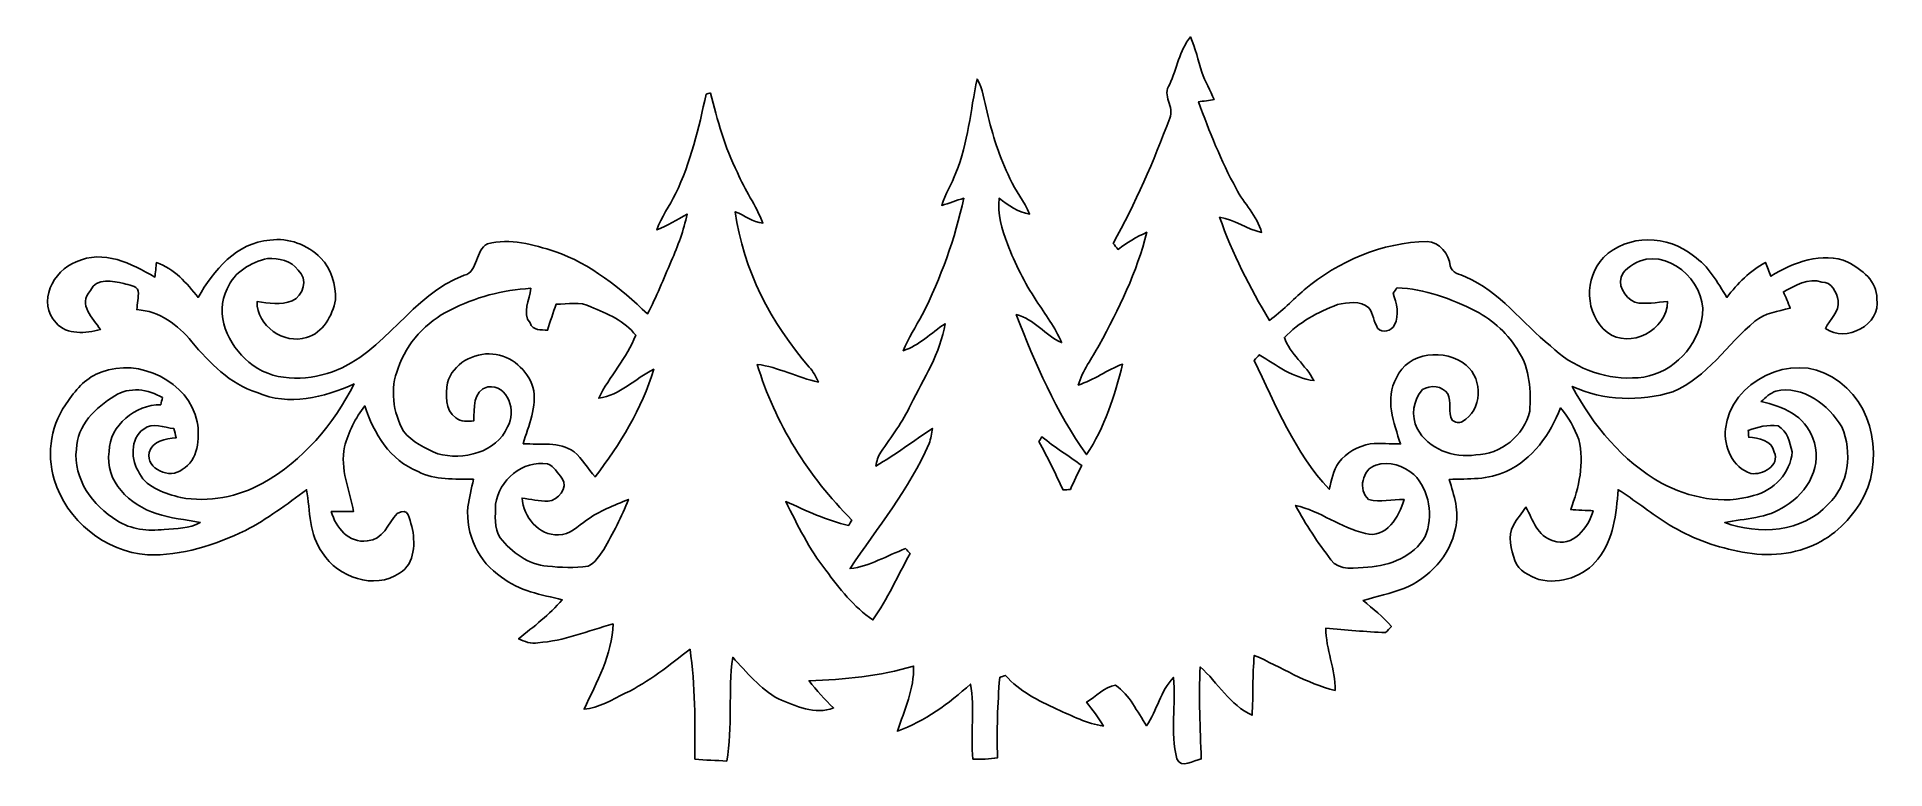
# Model space of a CAD drawing. Header units: centimetres. Extents: x -15.8 to 16.2, y -6.7 to 6.
import ezdxf

# ---------------------------------------------------------------- set-up
doc = ezdxf.new("R2010")
doc.units = ezdxf.units.CM
doc.header["$MEASUREMENT"] = 0
doc.layers.add('Layer 1', color=7, linetype='Continuous')

msp = doc.modelspace()

# ---------------------------------------------------------------- linework, layer by layer
at = {"layer": 'Layer 1', "color": 252}
for points, knots in [([(3.80894, 5.14421), (3.93241, 5.41302), (3.9811, 5.73158), (4.16736, 5.96547), (4.16736, 5.96547), (4.26085, 5.77215), (4.2993, 5.55801), (4.36951, 5.35587), (4.36951, 5.35587), (4.41678, 5.1876), (4.51732, 5.0419), (4.5787, 4.87892), (4.5787, 4.87892), (4.51167, 4.86939), (4.37797, 4.85069), (4.31094, 4.84117), (4.31094, 4.84117), (4.49298, 4.32611), (4.70041, 3.81847), (4.96182, 3.33798), (4.96182, 3.33798), (5.09411, 3.07552), (5.32624, 2.86561), (5.40385, 2.57563), (5.40385, 2.57563), (5.14914, 2.63243), (4.93324, 2.79788), (4.67466, 2.83951), (4.67466, 2.83951), (4.89444, 2.21298), (5.19959, 1.62137), (5.53791, 1.05128), (5.53791, 1.05128), (5.75627, 1.20897), (5.94289, 1.40335), (6.14362, 1.5815), (6.14362, 1.5815), (6.73806, 2.0761), (7.49476, 2.40524), (8.27405, 2.41829), (8.27405, 2.41829), (8.48995, 2.41194), (8.65364, 2.20028), (8.67622, 1.99461), (8.67622, 1.99461), (8.69809, 1.87043), (8.84343, 1.85526), (8.93692, 1.80516), (8.93692, 1.80516), (9.53876, 1.55646), (9.9187, 1.00259), (10.414, 0.60678), (10.414, 0.60678), (10.789, 0.24342), (11.31252, 0.0314), (11.83605, 0.05256), (11.83605, 0.05256), (12.36274, 0.04198), (12.8524, 0.43815), (13.00057, 0.93416), (13.00057, 0.93416), (13.23199, 1.50424), (12.67425, 2.19781), (12.06994, 2.11384), (12.06994, 2.11384), (11.91895, 2.07716), (11.77149, 1.99319), (11.6713, 1.87537), (11.6713, 1.87537), (11.55312, 1.68593), (11.69352, 1.44815), (11.87662, 1.36525), (11.87662, 1.36525), (12.06218, 1.31939), (12.25515, 1.36948), (12.44353, 1.37583), (12.44353, 1.37583), (12.43824, 0.88089), (11.78772, 0.54151), (11.39613, 0.84667), (11.39613, 0.84667), (11.00737, 1.14759), (10.99079, 1.7974), (11.3351, 2.14101), (11.3351, 2.14101), (11.73939, 2.55517), (12.45976, 2.53294), (12.89121, 2.16782), (12.89121, 2.16782), (13.1572, 1.99425), (13.30748, 1.71203), (13.47152, 1.45027), (13.47152, 1.45027), (13.65709, 1.68945), (13.87193, 1.91206), (14.1418, 2.05564), (14.1418, 2.05564), (14.17249, 1.97626), (14.20389, 1.89689), (14.23529, 1.81751), (14.23529, 1.81751), (14.62617, 2.05528), (15.12394, 2.25319), (15.57267, 2.06128), (15.57267, 2.06128), (15.80691, 1.93569), (16.0842, 1.72544), (16.07114, 1.42804), (16.07114, 1.42804), (16.15264, 0.97296), (15.53386, 0.65405), (15.18144, 0.91052), (15.18144, 0.91052), (15.25341, 1.07491), (15.42979, 1.19063), (15.40192, 1.39453), (15.40192, 1.39453), (15.37723, 1.53317), (15.28727, 1.72614), (15.11759, 1.7145), (15.11759, 1.7145), (14.88158, 1.80022), (14.65615, 1.64571), (14.45225, 1.54869), (14.45225, 1.54869), (14.49529, 1.45486), (14.5355, 1.35961), (14.57043, 1.26224), (14.57043, 1.26224), (14.36088, 1.20968), (14.13087, 1.17793), (13.95906, 1.0354), (13.95906, 1.0354), (13.47541, 0.63782), (13.13497, 0.05891), (12.53349, -0.18591), (12.53349, -0.18591), (11.96657, -0.36477), (11.33546, -0.34114), (10.79182, -0.09419), (10.79182, -0.09419), (11.15201, -0.77047), (11.66036, -1.3903), (12.33664, -1.76918), (12.33664, -1.76918), (12.82065, -2.02248), (13.40167, -2.15477), (13.93543, -1.98402), (13.93543, -1.98402), (14.28715, -1.89971), (14.57642, -1.59667), (14.605, -1.22908), (14.605, -1.22908), (14.56408, -1.06363), (14.52351, -0.86642), (14.36017, -0.77858), (14.36017, -0.77858), (14.18449, -0.74542), (14.00881, -0.80469), (13.84265, -0.85584), (13.84265, -0.85584), (13.84512, -0.89535), (13.84794, -0.93486), (13.85111, -0.97508), (13.85111, -0.97508), (14.01269, -0.99236), (14.26034, -1.03046), (14.29173, -1.23155), (14.29173, -1.23155), (14.39898, -1.46861), (14.08712, -1.63724), (13.88674, -1.60373), (13.88674, -1.60373), (13.5703, -1.50389), (13.41402, -1.13806), (13.44965, -0.82868), (13.44965, -0.82868), (13.53079, -0.00318), (14.60606, 0.51294), (15.30174, 0.06562), (15.30174, 0.06562), (16.03975, -0.35948), (16.21508, -1.42734), (15.7801, -2.1276), (15.7801, -2.1276), (15.56949, -2.45251), (15.27246, -2.73791), (14.90451, -2.87408), (14.90451, -2.87408), (14.48576, -3.04729), (14.01304, -3.04165), (13.57877, -2.93194), (13.57877, -2.93194), (13.16037, -2.84515), (12.76279, -2.67688), (12.40155, -2.45004), (12.40155, -2.45004), (12.12462, -2.26871), (11.86497, -2.06269), (11.58628, -1.88489), (11.58628, -1.88489), (11.55418, -2.30152), (11.50937, -2.74814), (11.23703, -3.08751), (11.23703, -3.08751), (11.00208, -3.38878), (10.58369, -3.53307), (10.21256, -3.44135), (10.21256, -3.44135), (10.05029, -3.3782), (9.85273, -3.296), (9.79629, -3.11362), (9.79629, -3.11362), (9.73032, -2.92135), (9.66787, -2.69134), (9.77018, -2.50155), (9.77018, -2.50155), (9.83368, -2.39078), (9.9127, -2.29023), (9.98784, -2.18758), (9.98784, -2.18758), (10.10849, -2.40947), (10.18258, -2.69663), (10.46092, -2.77036), (10.46092, -2.77036), (10.78865, -2.89701), (11.07969, -2.54141), (11.15201, -2.25072), (11.15201, -2.25072), (11.055, -2.24578), (10.86062, -2.23626), (10.76325, -2.23132), (10.76325, -2.23132), (10.90789, -1.84679), (11.00384, -1.42522), (10.9033, -1.01741), (10.9033, -1.01741), (10.83486, -0.81527), (10.72268, -0.63041), (10.58686, -0.46673), (10.58686, -0.46673), (10.41118, -0.92428), (10.09826, -1.35996), (9.64389, -1.56916), (9.64389, -1.56916), (9.33309, -1.71485), (8.99054, -1.69651), (8.65752, -1.70639), (8.65752, -1.70639), (8.73831, -1.98191), (8.83955, -2.26871), (8.76512, -2.55764), (8.76512, -2.55764), (8.67339, -3.02966), (8.30721, -3.41665), (7.87047, -3.59798), (7.87047, -3.59798), (7.64011, -3.68371), (7.39987, -3.73803), (7.16386, -3.80541), (7.16386, -3.80541), (7.33002, -3.95393), (7.51205, -4.08623), (7.65457, -4.25944), (7.65457, -4.25944), (7.62071, -4.29331), (7.58719, -4.32788), (7.55403, -4.36245), (7.55403, -4.36245), (7.20725, -4.3494), (6.86188, -4.31871), (6.51722, -4.28484), (6.51722, -4.28484), (6.51616, -4.65243), (6.68514, -4.99957), (6.67879, -5.3661), (6.67879, -5.3661), (6.17679, -5.24616), (5.74463, -4.96006), (5.2772, -4.75897), (5.2772, -4.75897), (5.24051, -5.10328), (5.26239, -5.45077), (5.23804, -5.79614), (5.23804, -5.79614), (4.85281, -5.6201), (4.64397, -5.23064), (4.33987, -4.95759), (4.33987, -4.95759), (4.30671, -5.48887), (4.33952, -6.02051), (4.35751, -6.55214), (4.35751, -6.55214), (4.22381, -6.58001), (4.01496, -6.72888), (3.93277, -6.55108), (3.93277, -6.55108), (3.81952, -6.08965), (3.9183, -5.60952), (3.87491, -5.14068), (3.87491, -5.14068), (3.64913, -5.37492), (3.59092, -5.71324), (3.40889, -5.97747), (3.40889, -5.97747), (3.24026, -5.73652), (3.12173, -5.44371), (2.86949, -5.27509), (2.86949, -5.27509), (2.67441, -5.31142), (2.53189, -5.46911), (2.36749, -5.56895), (2.36749, -5.56895), (2.46733, -5.70548), (2.57775, -5.83494), (2.661, -5.98311), (2.661, -5.98311), (2.37419, -5.94289), (2.11667, -5.80566), (1.8542, -5.69277), (1.8542, -5.69277), (1.53211, -5.54214), (1.19803, -5.38162), (0.96414, -5.10469), (0.96414, -5.10469), (0.92957, -5.11563), (0.89535, -5.12727), (0.86148, -5.13891), (0.86148, -5.13891), (0.82479, -5.60211), (0.80645, -6.06743), (0.8255, -6.53203), (0.8255, -6.53203), (0.68439, -6.55955), (0.5394, -6.56061), (0.39652, -6.55743), (0.39652, -6.55743), (0.34996, -6.12458), (0.43321, -5.6836), (0.35313, -5.25463), (0.35313, -5.25463), (-0.01693, -5.59788), (-0.43709, -5.89597), (-0.91299, -6.07272), (-0.91299, -6.07272), (-0.78705, -5.70583), (-0.6223, -5.34035), (-0.63112, -4.94489), (-0.63112, -4.94489), (-1.22132, -5.11598), (-1.83092, -5.17772), (-2.44299, -5.19889), (-2.44299, -5.19889), (-2.31422, -5.36575), (-2.17241, -5.52274), (-2.0193, -5.66808), (-2.0193, -5.66808), (-2.33715, -5.79896), (-2.68323, -5.62822), (-2.97674, -5.51427), (-2.97674, -5.51427), (-3.29318, -5.33894), (-3.5246, -5.04966), (-3.76943, -4.79072), (-3.76943, -4.79072), (-3.85092, -5.38762), (-3.76696, -5.99757), (-3.87209, -6.5913), (-3.87209, -6.5913), (-4.05694, -6.57966), (-4.24145, -6.57507), (-4.42489, -6.55496), (-4.42489, -6.55496), (-4.42136, -5.91996), (-4.41784, -5.28249), (-4.5085, -4.65279), (-4.5085, -4.65279), (-4.86622, -4.93007), (-5.22323, -5.21406), (-5.63139, -5.41443), (-5.63139, -5.41443), (-5.8614, -5.52274), (-6.08683, -5.66808), (-6.34612, -5.69101), (-6.34612, -5.69101), (-6.12599, -5.21864), (-5.85823, -4.74698), (-5.84376, -4.21146), (-5.84376, -4.21146), (-6.27592, -4.32999), (-6.69361, -4.51203), (-7.14657, -4.53813), (-7.14657, -4.53813), (-7.2644, -4.56318), (-7.37799, -4.51944), (-7.48312, -4.47111), (-7.48312, -4.47111), (-7.21889, -4.25979), (-6.94866, -4.04954), (-6.7243, -3.79554), (-6.7243, -3.79554), (-7.08695, -3.70311), (-7.47642, -3.64314), (-7.77699, -3.40148), (-7.77699, -3.40148), (-8.17457, -3.14184), (-8.40599, -2.65395), (-8.36048, -2.18228), (-8.36048, -2.18228), (-8.33508, -2.02177), (-8.29698, -1.86408), (-8.26629, -1.70498), (-8.26629, -1.70498), (-8.58908, -1.69404), (-8.92951, -1.72438), (-9.2262, -1.57057), (-9.2262, -1.57057), (-9.70739, -1.37724), (-9.99949, -0.90558), (-10.14942, -0.43109), (-10.14942, -0.43109), (-10.31134, -0.64276), (-10.43164, -0.88441), (-10.50078, -1.14229), (-10.50078, -1.14229), (-10.58333, -1.52471), (-10.41329, -1.8923), (-10.34521, -2.26272), (-10.34521, -2.26272), (-10.47397, -2.26166), (-10.60238, -2.25884), (-10.73079, -2.26377), (-10.73079, -2.26377), (-10.65213, -2.54247), (-10.4327, -2.81764), (-10.10603, -2.77283), (-10.10603, -2.77283), (-9.83227, -2.76366), (-9.74937, -2.46768), (-9.58638, -2.29729), (-9.58638, -2.29729), (-9.38107, -2.17382), (-9.3786, -2.40383), (-9.33274, -2.52271), (-9.33274, -2.52271), (-9.27241, -2.79188), (-9.27276, -3.16936), (-9.54476, -3.33093), (-9.54476, -3.33093), (-9.98538, -3.62867), (-10.61438, -3.40783), (-10.88214, -2.98097), (-10.88214, -2.98097), (-11.1125, -2.667), (-11.0998, -2.25425), (-11.15801, -1.88736), (-11.15801, -1.88736), (-11.50338, -2.13466), (-11.83958, -2.39959), (-12.22093, -2.59009), (-12.22093, -2.59009), (-12.74727, -2.85009), (-13.32548, -3.0293), (-13.91779, -3.01696), (-13.91779, -3.01696), (-14.65439, -2.95416), (-15.32573, -2.42111), (-15.53422, -1.70921), (-15.53422, -1.70921), (-15.67709, -1.24989), (-15.58466, -0.72073), (-15.28939, -0.34008), (-15.28939, -0.34008), (-15.14616, -0.13264), (-14.96695, 0.07303), (-14.71859, 0.15028), (-14.71859, 0.15028), (-14.0656, 0.4124), (-13.202, -0.0067), (-13.05419, -0.70838), (-13.05419, -0.70838), (-13.00868, -0.9966), (-13.03443, -1.37266), (-13.31666, -1.53494), (-13.31666, -1.53494), (-13.52162, -1.70815), (-13.94742, -1.52894), (-13.89098, -1.24037), (-13.89098, -1.24037), (-13.82889, -1.03434), (-13.60523, -1.00154), (-13.41967, -0.98531), (-13.41967, -0.98531), (-13.43378, -0.93204), (-13.44789, -0.87877), (-13.46165, -0.82585), (-13.46165, -0.82585), (-13.63098, -0.80539), (-13.83348, -0.71155), (-13.98235, -0.83291), (-13.98235, -0.83291), (-14.22612, -1.00154), (-14.20883, -1.3776), (-14.05502, -1.60338), (-14.05502, -1.60338), (-13.91885, -1.86761), (-13.60523, -1.94839), (-13.34135, -2.02106), (-13.34135, -2.02106), (-12.85875, -2.11032), (-12.34405, -2.01154), (-11.91789, -1.77024), (-11.91789, -1.77024), (-11.22363, -1.38536), (-10.68952, -0.7553), (-10.33604, -0.05151), (-10.33604, -0.05151), (-10.85462, -0.28716), (-11.47022, -0.43815), (-12.01561, -0.20073), (-12.01561, -0.20073), (-12.48692, -0.05115), (-12.84182, 0.30939), (-13.14768, 0.68121), (-13.14768, 0.68121), (-13.38898, 0.97226), (-13.71106, 1.21638), (-14.103, 1.23684), (-14.103, 1.23684), (-14.09488, 1.34444), (-14.07019, 1.45098), (-14.07724, 1.55893), (-14.07724, 1.55893), (-14.10899, 1.66123), (-14.24234, 1.66123), (-14.32807, 1.69157), (-14.32807, 1.69157), (-14.51257, 1.72791), (-14.80679, 1.79846), (-14.90521, 1.57163), (-14.90521, 1.57163), (-15.13099, 1.31904), (-14.86394, 1.09149), (-14.73306, 0.89006), (-14.73306, 0.89006), (-14.99059, 0.83009), (-15.30914, 0.78881), (-15.50317, 1.00753), (-15.50317, 1.00753), (-15.83478, 1.35573), (-15.55785, 1.92017), (-15.15428, 2.06622), (-15.15428, 2.06622), (-14.67944, 2.28671), (-14.19754, 2.03482), (-13.78797, 1.80164), (-13.78797, 1.80164), (-13.78197, 1.86443), (-13.76962, 1.99002), (-13.76363, 2.05281), (-13.76363, 2.05281), (-13.45283, 1.94769), (-13.23693, 1.69827), (-13.03937, 1.44921), (-13.03937, 1.44921), (-12.7762, 1.91664), (-12.37051, 2.39854), (-11.79548, 2.44369), (-11.79548, 2.44369), (-11.47233, 2.48849), (-11.14284, 2.36361), (-10.9153, 2.13642), (-10.9153, 2.13642), (-10.72868, 1.94557), (-10.65495, 1.66723), (-10.65565, 1.40617), (-10.65565, 1.40617), (-10.71457, 1.13101), (-10.87155, 0.83573), (-11.16048, 0.75177), (-11.16048, 0.75177), (-11.55559, 0.63147), (-12.02161, 0.95426), (-12.01808, 1.3776), (-12.01808, 1.3776), (-11.81841, 1.34655), (-11.60392, 1.31022), (-11.41024, 1.3903), (-11.41024, 1.3903), (-11.21093, 1.47391), (-11.12732, 1.7713), (-11.30759, 1.92123), (-11.30759, 1.92123), (-11.42153, 2.09233), (-11.64625, 2.12337), (-11.83393, 2.12513), (-11.83393, 2.12513), (-12.12286, 2.05246), (-12.41954, 1.89548), (-12.53349, 1.59985), (-12.53349, 1.59985), (-12.77161, 1.15499), (-12.51162, 0.62265), (-12.16166, 0.32667), (-12.16166, 0.32667), (-11.76443, -0.01376), (-11.18094, -0.00741), (-10.71174, 0.16016), (-10.71174, 0.16016), (-9.79205, 0.48895), (-9.34261, 1.50036), (-8.4261, 1.83233), (-8.4261, 1.83233), (-8.17139, 1.89794), (-8.2423, 2.27365), (-8.02252, 2.37702), (-8.02252, 2.37702), (-7.62847, 2.48426), (-7.22771, 2.36008), (-6.8513, 2.24614), (-6.8513, 2.24614), (-6.23464, 2.02847), (-5.71394, 1.61255), (-5.24898, 1.16346), (-5.24898, 1.16346), (-5.08706, 1.45733), (-4.97029, 1.77271), (-4.83517, 2.07927), (-4.83517, 2.07927), (-4.72087, 2.34209), (-4.6168, 2.61126), (-4.55965, 2.89278), (-4.55965, 2.89278), (-4.73357, 2.79894), (-4.89973, 2.69028), (-5.08459, 2.61938), (-5.08459, 2.61938), (-5.00874, 2.84374), (-4.86198, 3.03424), (-4.75968, 3.24661), (-4.75968, 3.24661), (-4.49474, 3.7906), (-4.36104, 4.38503), (-4.22839, 4.97205), (-4.22839, 4.97205), (-4.2104, 4.97734), (-4.17371, 4.98792), (-4.15572, 4.99322), (-4.15572, 4.99322), (-4.03049, 4.52438), (-3.90984, 4.05024), (-3.68829, 3.61527), (-3.68829, 3.61527), (-3.56094, 3.31223), (-3.36621, 3.04306), (-3.24379, 2.73791), (-3.24379, 2.73791), (-3.42159, 2.75484), (-3.56306, 2.87161), (-3.72533, 2.93335), (-3.72533, 2.93335), (-3.5881, 1.92969), (-3.10162, 0.99695), (-2.44016, 0.23954), (-2.44016, 0.23954), (-2.37349, 0.16263), (-2.32445, 0.07338), (-2.28212, -0.01905), (-2.28212, -0.01905), (-2.64478, 0.05503), (-2.97709, 0.24201), (-3.34469, 0.28857), (-3.34469, 0.28857), (-3.03848, -0.73237), (-2.45251, -1.65806), (-1.70321, -2.41194), (-1.70321, -2.41194), (-1.71732, -2.43523), (-1.74484, -2.48179), (-1.7586, -2.50508), (-1.7586, -2.50508), (-2.14242, -2.42147), (-2.49308, -2.24614), (-2.85009, -2.08986), (-2.85009, -2.08986), (-2.64195, -2.49943), (-2.44228, -2.91959), (-2.15512, -3.28119), (-2.15512, -3.28119), (-1.9177, -3.59833), (-1.66934, -3.91901), (-1.33668, -4.14267), (-1.33668, -4.14267), (-1.08268, -3.78107), (-0.90664, -3.37467), (-0.6925, -2.99014), (-0.6925, -2.99014), (-0.71861, -2.96228), (-0.74471, -2.93476), (-0.77047, -2.90759), (-0.77047, -2.90759), (-1.09044, -3.02436), (-1.39171, -3.21557), (-1.73426, -3.25191), (-1.73426, -3.25191), (-1.26153, -2.54071), (-0.70168, -1.87748), (-0.36477, -1.08444), (-0.36477, -1.08444), (-0.33161, -1.00048), (-0.31715, -0.91123), (-0.30621, -0.82233), (-0.30621, -0.82233), (-0.63112, -1.04175), (-0.94933, -1.27353), (-1.28552, -1.47532), (-1.28552, -1.47532), (-1.26965, -1.391), (-1.2506, -1.30528), (-1.20015, -1.23402), (-1.20015, -1.23402), (-1.01918, -0.96449), (-0.81809, -0.70591), (-0.68016, -0.41028), (-0.68016, -0.41028), (-0.45685, 0.04445), (-0.16616, 0.48225), (-0.08608, 0.99201), (-0.08608, 0.99201), (-0.32667, 0.83503), (-0.53199, 0.61348), (-0.81245, 0.52529), (-0.81245, 0.52529), (-0.72355, 0.74401), (-0.59302, 0.94227), (-0.48225, 1.1497), (-0.48225, 1.1497), (-0.1584, 1.78929), (0.08573, 2.46909), (0.23848, 3.16936), (0.23848, 3.16936), (0.11007, 3.1309), (-0.01552, 3.08328), (-0.14358, 3.04412), (-0.14358, 3.04412), (-0.08714, 3.24309), (0.02858, 3.41665), (0.1016, 3.60892), (0.1016, 3.60892), (0.31574, 4.12715), (0.35348, 4.693), (0.46778, 5.23593), (0.46778, 5.23593), (0.57221, 5.06201), (0.59478, 4.85634), (0.64452, 4.66337), (0.64452, 4.66337), (0.73307, 4.26614), (0.86148, 3.87773), (1.03787, 3.51084), (1.03787, 3.51084), (1.12818, 3.29177), (1.29293, 3.11326), (1.38077, 2.89313), (1.38077, 2.89313), (1.17863, 2.92911), (1.00965, 3.048), (0.84949, 3.16865), (0.84949, 3.16865), (0.82903, 2.89736), (0.89112, 2.62537), (0.99695, 2.37666), (0.99695, 2.37666), (1.12854, 2.03271), (1.29152, 1.70039), (1.49648, 1.39383), (1.49648, 1.39383), (1.64924, 1.15535), (1.82386, 0.92851), (1.93463, 0.66569), (1.93463, 0.66569), (1.64818, 0.7874), (1.45979, 1.07985), (1.14864, 1.15006), (1.14864, 1.15006), (1.47567, 0.30551), (1.83621, -0.53799), (2.3689, -1.2767), (2.3689, -1.2767), (2.6797, -0.80433), (2.85821, -0.25435), (2.9912, 0.29034), (2.9912, 0.29034), (2.72239, 0.19685), (2.4952, 0.0127), (2.22215, -0.0702), (2.22215, -0.0702), (2.2987, 0.18133), (2.46204, 0.39194), (2.5848, 0.62089), (2.5848, 0.62089), (2.92347, 1.24389), (3.2445, 1.88842), (3.41171, 2.58057), (3.41171, 2.58057), (3.23709, 2.49555), (3.06705, 2.4003), (2.91324, 2.28177), (2.91324, 2.28177), (2.88502, 2.31563), (2.85715, 2.34985), (2.82963, 2.38337), (2.82963, 2.38337), (3.21275, 3.0801), (3.53519, 3.81035), (3.81, 4.55648), (3.81, 4.55648), (3.89925, 4.75333), (3.66677, 4.953), (3.80894, 5.14421), (3.80894, 5.14421), (3.80894, 5.14421), (3.80894, 5.14421), (3.80894, 5.14421)], [0, 0, 0, 0, 0.00483092, 0.00483092, 0.00483092, 0.00483092, 0.00966184, 0.00966184, 0.00966184, 0.00966184, 0.01449275, 0.01449275, 0.01449275, 0.01449275, 0.01932367, 0.01932367, 0.01932367, 0.01932367, 0.02415459, 0.02415459, 0.02415459, 0.02415459, 0.02898551, 0.02898551, 0.02898551, 0.02898551, 0.03381643, 0.03381643, 0.03381643, 0.03381643, 0.03864734, 0.03864734, 0.03864734, 0.03864734, 0.04347826, 0.04347826, 0.04347826, 0.04347826, 0.04830918, 0.04830918, 0.04830918, 0.04830918, 0.0531401, 0.0531401, 0.0531401, 0.0531401, 0.05797101, 0.05797101, 0.05797101, 0.05797101, 0.06280193, 0.06280193, 0.06280193, 0.06280193, 0.06763285, 0.06763285, 0.06763285, 0.06763285, 0.07246377, 0.07246377, 0.07246377, 0.07246377, 0.07729469, 0.07729469, 0.07729469, 0.07729469, 0.0821256, 0.0821256, 0.0821256, 0.0821256, 0.08695652, 0.08695652, 0.08695652, 0.08695652, 0.09178744, 0.09178744, 0.09178744, 0.09178744, 0.09661836, 0.09661836, 0.09661836, 0.09661836, 0.10144928, 0.10144928, 0.10144928, 0.10144928, 0.10628019, 0.10628019, 0.10628019, 0.10628019, 0.11111111, 0.11111111, 0.11111111, 0.11111111, 0.11594203, 0.11594203, 0.11594203, 0.11594203, 0.12077295, 0.12077295, 0.12077295, 0.12077295, 0.12560386, 0.12560386, 0.12560386, 0.12560386, 0.13043478, 0.13043478, 0.13043478, 0.13043478, 0.1352657, 0.1352657, 0.1352657, 0.1352657, 0.14009662, 0.14009662, 0.14009662, 0.14009662, 0.14492754, 0.14492754, 0.14492754, 0.14492754, 0.14975845, 0.14975845, 0.14975845, 0.14975845, 0.15458937, 0.15458937, 0.15458937, 0.15458937, 0.15942029, 0.15942029, 0.15942029, 0.15942029, 0.16425121, 0.16425121, 0.16425121, 0.16425121, 0.16908213, 0.16908213, 0.16908213, 0.16908213, 0.17391304, 0.17391304, 0.17391304, 0.17391304, 0.17874396, 0.17874396, 0.17874396, 0.17874396, 0.18357488, 0.18357488, 0.18357488, 0.18357488, 0.1884058, 0.1884058, 0.1884058, 0.1884058, 0.19323671, 0.19323671, 0.19323671, 0.19323671, 0.19806763, 0.19806763, 0.19806763, 0.19806763, 0.20289855, 0.20289855, 0.20289855, 0.20289855, 0.20772947, 0.20772947, 0.20772947, 0.20772947, 0.21256039, 0.21256039, 0.21256039, 0.21256039, 0.2173913, 0.2173913, 0.2173913, 0.2173913, 0.22222222, 0.22222222, 0.22222222, 0.22222222, 0.22705314, 0.22705314, 0.22705314, 0.22705314, 0.23188406, 0.23188406, 0.23188406, 0.23188406, 0.23671498, 0.23671498, 0.23671498, 0.23671498, 0.24154589, 0.24154589, 0.24154589, 0.24154589, 0.24637681, 0.24637681, 0.24637681, 0.24637681, 0.25120773, 0.25120773, 0.25120773, 0.25120773, 0.25603865, 0.25603865, 0.25603865, 0.25603865, 0.26086957, 0.26086957, 0.26086957, 0.26086957, 0.26570048, 0.26570048, 0.26570048, 0.26570048, 0.2705314, 0.2705314, 0.2705314, 0.2705314, 0.27536232, 0.27536232, 0.27536232, 0.27536232, 0.28019324, 0.28019324, 0.28019324, 0.28019324, 0.28502415, 0.28502415, 0.28502415, 0.28502415, 0.28985507, 0.28985507, 0.28985507, 0.28985507, 0.29468599, 0.29468599, 0.29468599, 0.29468599, 0.29951691, 0.29951691, 0.29951691, 0.29951691, 0.30434783, 0.30434783, 0.30434783, 0.30434783, 0.30917874, 0.30917874, 0.30917874, 0.30917874, 0.31400966, 0.31400966, 0.31400966, 0.31400966, 0.31884058, 0.31884058, 0.31884058, 0.31884058, 0.3236715, 0.3236715, 0.3236715, 0.3236715, 0.32850242, 0.32850242, 0.32850242, 0.32850242, 0.33333333, 0.33333333, 0.33333333, 0.33333333, 0.33816425, 0.33816425, 0.33816425, 0.33816425, 0.34299517, 0.34299517, 0.34299517, 0.34299517, 0.34782609, 0.34782609, 0.34782609, 0.34782609, 0.352657, 0.352657, 0.352657, 0.352657, 0.35748792, 0.35748792, 0.35748792, 0.35748792, 0.36231884, 0.36231884, 0.36231884, 0.36231884, 0.36714976, 0.36714976, 0.36714976, 0.36714976, 0.37198068, 0.37198068, 0.37198068, 0.37198068, 0.37681159, 0.37681159, 0.37681159, 0.37681159, 0.38164251, 0.38164251, 0.38164251, 0.38164251, 0.38647343, 0.38647343, 0.38647343, 0.38647343, 0.39130435, 0.39130435, 0.39130435, 0.39130435, 0.39613527, 0.39613527, 0.39613527, 0.39613527, 0.40096618, 0.40096618, 0.40096618, 0.40096618, 0.4057971, 0.4057971, 0.4057971, 0.4057971, 0.41062802, 0.41062802, 0.41062802, 0.41062802, 0.41545894, 0.41545894, 0.41545894, 0.41545894, 0.42028986, 0.42028986, 0.42028986, 0.42028986, 0.42512077, 0.42512077, 0.42512077, 0.42512077, 0.42995169, 0.42995169, 0.42995169, 0.42995169, 0.43478261, 0.43478261, 0.43478261, 0.43478261, 0.43961353, 0.43961353, 0.43961353, 0.43961353, 0.44444444, 0.44444444, 0.44444444, 0.44444444, 0.44927536, 0.44927536, 0.44927536, 0.44927536, 0.45410628, 0.45410628, 0.45410628, 0.45410628, 0.4589372, 0.4589372, 0.4589372, 0.4589372, 0.46376812, 0.46376812, 0.46376812, 0.46376812, 0.46859903, 0.46859903, 0.46859903, 0.46859903, 0.47342995, 0.47342995, 0.47342995, 0.47342995, 0.47826087, 0.47826087, 0.47826087, 0.47826087, 0.48309179, 0.48309179, 0.48309179, 0.48309179, 0.48792271, 0.48792271, 0.48792271, 0.48792271, 0.49275362, 0.49275362, 0.49275362, 0.49275362, 0.49758454, 0.49758454, 0.49758454, 0.49758454, 0.50241546, 0.50241546, 0.50241546, 0.50241546, 0.50724638, 0.50724638, 0.50724638, 0.50724638, 0.51207729, 0.51207729, 0.51207729, 0.51207729, 0.51690821, 0.51690821, 0.51690821, 0.51690821, 0.52173913, 0.52173913, 0.52173913, 0.52173913, 0.52657005, 0.52657005, 0.52657005, 0.52657005, 0.53140097, 0.53140097, 0.53140097, 0.53140097, 0.53623188, 0.53623188, 0.53623188, 0.53623188, 0.5410628, 0.5410628, 0.5410628, 0.5410628, 0.54589372, 0.54589372, 0.54589372, 0.54589372, 0.55072464, 0.55072464, 0.55072464, 0.55072464, 0.55555556, 0.55555556, 0.55555556, 0.55555556, 0.56038647, 0.56038647, 0.56038647, 0.56038647, 0.56521739, 0.56521739, 0.56521739, 0.56521739, 0.57004831, 0.57004831, 0.57004831, 0.57004831, 0.57487923, 0.57487923, 0.57487923, 0.57487923, 0.57971014, 0.57971014, 0.57971014, 0.57971014, 0.58454106, 0.58454106, 0.58454106, 0.58454106, 0.58937198, 0.58937198, 0.58937198, 0.58937198, 0.5942029, 0.5942029, 0.5942029, 0.5942029, 0.59903382, 0.59903382, 0.59903382, 0.59903382, 0.60386473, 0.60386473, 0.60386473, 0.60386473, 0.60869565, 0.60869565, 0.60869565, 0.60869565, 0.61352657, 0.61352657, 0.61352657, 0.61352657, 0.61835749, 0.61835749, 0.61835749, 0.61835749, 0.62318841, 0.62318841, 0.62318841, 0.62318841, 0.62801932, 0.62801932, 0.62801932, 0.62801932, 0.63285024, 0.63285024, 0.63285024, 0.63285024, 0.63768116, 0.63768116, 0.63768116, 0.63768116, 0.64251208, 0.64251208, 0.64251208, 0.64251208, 0.647343, 0.647343, 0.647343, 0.647343, 0.65217391, 0.65217391, 0.65217391, 0.65217391, 0.65700483, 0.65700483, 0.65700483, 0.65700483, 0.66183575, 0.66183575, 0.66183575, 0.66183575, 0.66666667, 0.66666667, 0.66666667, 0.66666667, 0.67149758, 0.67149758, 0.67149758, 0.67149758, 0.6763285, 0.6763285, 0.6763285, 0.6763285, 0.68115942, 0.68115942, 0.68115942, 0.68115942, 0.68599034, 0.68599034, 0.68599034, 0.68599034, 0.69082126, 0.69082126, 0.69082126, 0.69082126, 0.69565217, 0.69565217, 0.69565217, 0.69565217, 0.70048309, 0.70048309, 0.70048309, 0.70048309, 0.70531401, 0.70531401, 0.70531401, 0.70531401, 0.71014493, 0.71014493, 0.71014493, 0.71014493, 0.71497585, 0.71497585, 0.71497585, 0.71497585, 0.71980676, 0.71980676, 0.71980676, 0.71980676, 0.72463768, 0.72463768, 0.72463768, 0.72463768, 0.7294686, 0.7294686, 0.7294686, 0.7294686, 0.73429952, 0.73429952, 0.73429952, 0.73429952, 0.73913043, 0.73913043, 0.73913043, 0.73913043, 0.74396135, 0.74396135, 0.74396135, 0.74396135, 0.74879227, 0.74879227, 0.74879227, 0.74879227, 0.75362319, 0.75362319, 0.75362319, 0.75362319, 0.75845411, 0.75845411, 0.75845411, 0.75845411, 0.76328502, 0.76328502, 0.76328502, 0.76328502, 0.76811594, 0.76811594, 0.76811594, 0.76811594, 0.77294686, 0.77294686, 0.77294686, 0.77294686, 0.77777778, 0.77777778, 0.77777778, 0.77777778, 0.7826087, 0.7826087, 0.7826087, 0.7826087, 0.78743961, 0.78743961, 0.78743961, 0.78743961, 0.79227053, 0.79227053, 0.79227053, 0.79227053, 0.79710145, 0.79710145, 0.79710145, 0.79710145, 0.80193237, 0.80193237, 0.80193237, 0.80193237, 0.80676329, 0.80676329, 0.80676329, 0.80676329, 0.8115942, 0.8115942, 0.8115942, 0.8115942, 0.81642512, 0.81642512, 0.81642512, 0.81642512, 0.82125604, 0.82125604, 0.82125604, 0.82125604, 0.82608696, 0.82608696, 0.82608696, 0.82608696, 0.83091787, 0.83091787, 0.83091787, 0.83091787, 0.83574879, 0.83574879, 0.83574879, 0.83574879, 0.84057971, 0.84057971, 0.84057971, 0.84057971, 0.84541063, 0.84541063, 0.84541063, 0.84541063, 0.85024155, 0.85024155, 0.85024155, 0.85024155, 0.85507246, 0.85507246, 0.85507246, 0.85507246, 0.85990338, 0.85990338, 0.85990338, 0.85990338, 0.8647343, 0.8647343, 0.8647343, 0.8647343, 0.86956522, 0.86956522, 0.86956522, 0.86956522, 0.87439614, 0.87439614, 0.87439614, 0.87439614, 0.87922705, 0.87922705, 0.87922705, 0.87922705, 0.88405797, 0.88405797, 0.88405797, 0.88405797, 0.88888889, 0.88888889, 0.88888889, 0.88888889, 0.89371981, 0.89371981, 0.89371981, 0.89371981, 0.89855072, 0.89855072, 0.89855072, 0.89855072, 0.90338164, 0.90338164, 0.90338164, 0.90338164, 0.90821256, 0.90821256, 0.90821256, 0.90821256, 0.91304348, 0.91304348, 0.91304348, 0.91304348, 0.9178744, 0.9178744, 0.9178744, 0.9178744, 0.92270531, 0.92270531, 0.92270531, 0.92270531, 0.92753623, 0.92753623, 0.92753623, 0.92753623, 0.93236715, 0.93236715, 0.93236715, 0.93236715, 0.93719807, 0.93719807, 0.93719807, 0.93719807, 0.94202899, 0.94202899, 0.94202899, 0.94202899, 0.9468599, 0.9468599, 0.9468599, 0.9468599, 0.95169082, 0.95169082, 0.95169082, 0.95169082, 0.95652174, 0.95652174, 0.95652174, 0.95652174, 0.96135266, 0.96135266, 0.96135266, 0.96135266, 0.96618357, 0.96618357, 0.96618357, 0.96618357, 0.97101449, 0.97101449, 0.97101449, 0.97101449, 0.97584541, 0.97584541, 0.97584541, 0.97584541, 0.98067633, 0.98067633, 0.98067633, 0.98067633, 0.98550725, 0.98550725, 0.98550725, 0.98550725, 0.99033816, 0.99033816, 0.99033816, 0.99033816, 1, 1, 1, 1]), ([(-8.67163, 1.22802), (-9.08473, 1.02553), (-9.42587, 0.6604), (-9.57016, 0.22049), (-9.57016, 0.22049), (-9.71762, -0.12912), (-9.66011, -0.5461), (-9.47808, -0.87136), (-9.47808, -0.87136), (-9.33168, -1.06363), (-9.09426, -1.16029), (-8.88506, -1.26506), (-8.88506, -1.26506), (-8.44903, -1.37407), (-7.86201, -1.24989), (-7.67468, -0.79234), (-7.67468, -0.79234), (-7.50817, -0.5394), (-7.66833, -0.05256), (-8.0137, -0.10231), (-8.0137, -0.10231), (-8.28287, -0.16722), (-8.24794, -0.47625), (-8.25994, -0.69321), (-8.25994, -0.69321), (-8.36613, -0.69991), (-8.48431, -0.70944), (-8.57215, -0.63676), (-8.57215, -0.63676), (-8.76265, -0.50553), (-8.74078, -0.23001), (-8.71714, -0.0314), (-8.71714, -0.0314), (-8.62506, 0.29563), (-8.25994, 0.49989), (-7.93115, 0.46637), (-7.93115, 0.46637), (-7.60801, 0.44415), (-7.32966, 0.19085), (-7.23265, -0.10936), (-7.23265, -0.10936), (-7.15504, -0.44626), (-7.31132, -0.76941), (-7.40198, -1.08726), (-7.40198, -1.08726), (-7.10353, -1.10878), (-6.7818, -1.04704), (-6.51863, -1.22661), (-6.51863, -1.22661), (-6.37787, -1.35396), (-6.27944, -1.52012), (-6.15597, -1.66299), (-6.15597, -1.66299), (-5.72311, -1.10173), (-5.34388, -0.47907), (-5.13927, 0.20355), (-5.13927, 0.20355), (-5.45853, 0.04022), (-5.72311, -0.24483), (-6.09353, -0.29845), (-6.09353, -0.29845), (-5.90691, 0.08043), (-5.60352, 0.39793), (-5.45077, 0.79234), (-5.45077, 0.79234), (-5.63704, 1.04281), (-5.94783, 1.16699), (-6.22723, 1.28658), (-6.22723, 1.28658), (-6.41421, 1.38536), (-6.62834, 1.33068), (-6.82837, 1.3335), (-6.82837, 1.3335), (-6.88516, 1.18428), (-6.93279, 1.03223), (-6.98006, 0.87983), (-6.98006, 0.87983), (-7.09048, 0.88971), (-7.23688, 0.8696), (-7.2831, 1.00612), (-7.2831, 1.00612), (-7.42879, 1.1811), (-7.28416, 1.40653), (-7.27146, 1.6069), (-7.27146, 1.6069), (-7.75829, 1.58044), (-8.23807, 1.45133), (-8.67163, 1.22802), (-8.67163, 1.22802), (-8.67163, 1.22802), (-8.67163, 1.22802), (-8.67163, 1.22802)], [0, 0, 0, 0, 0.04166667, 0.04166667, 0.04166667, 0.04166667, 0.08333333, 0.08333333, 0.08333333, 0.08333333, 0.125, 0.125, 0.125, 0.125, 0.16666667, 0.16666667, 0.16666667, 0.16666667, 0.20833333, 0.20833333, 0.20833333, 0.20833333, 0.25, 0.25, 0.25, 0.25, 0.29166667, 0.29166667, 0.29166667, 0.29166667, 0.33333333, 0.33333333, 0.33333333, 0.33333333, 0.375, 0.375, 0.375, 0.375, 0.41666667, 0.41666667, 0.41666667, 0.41666667, 0.45833333, 0.45833333, 0.45833333, 0.45833333, 0.5, 0.5, 0.5, 0.5, 0.54166667, 0.54166667, 0.54166667, 0.54166667, 0.58333333, 0.58333333, 0.58333333, 0.58333333, 0.625, 0.625, 0.625, 0.625, 0.66666667, 0.66666667, 0.66666667, 0.66666667, 0.70833333, 0.70833333, 0.70833333, 0.70833333, 0.75, 0.75, 0.75, 0.75, 0.79166667, 0.79166667, 0.79166667, 0.79166667, 0.83333333, 0.83333333, 0.83333333, 0.83333333, 0.875, 0.875, 0.875, 0.875, 0.91666667, 0.91666667, 0.91666667, 0.91666667, 1, 1, 1, 1]), ([(7.753, 1.61819), (7.73007, 1.5875), (7.70749, 1.55646), (7.68491, 1.52541), (7.68491, 1.52541), (7.73818, 1.34973), (7.80203, 1.14512), (7.70678, 0.97226), (7.70678, 0.97226), (7.66057, 0.86713), (7.48982, 0.81633), (7.41539, 0.91828), (7.41539, 0.91828), (7.34977, 1.0287), (7.33813, 1.16346), (7.26405, 1.26824), (7.26405, 1.26824), (7.11588, 1.39912), (6.89187, 1.35855), (6.71795, 1.32397), (6.71795, 1.32397), (6.37822, 1.19944), (6.05049, 1.016), (5.79755, 0.75459), (5.79755, 0.75459), (5.89315, 0.46461), (6.17185, 0.27693), (6.30978, 0.0067), (6.30978, 0.0067), (5.95207, 0.05115), (5.65961, 0.26952), (5.36363, 0.45473), (5.36363, 0.45473), (5.33365, 0.42228), (5.30401, 0.38947), (5.27438, 0.35701), (5.27438, 0.35701), (5.64903, -0.41839), (5.97782, -1.24072), (6.57507, -1.87748), (6.57507, -1.87748), (6.61917, -1.72085), (6.64139, -1.5494), (6.74052, -1.41464), (6.74052, -1.41464), (6.86894, -1.23684), (7.07919, -1.13524), (7.28839, -1.08797), (7.28839, -1.08797), (7.46266, -1.07879), (7.6387, -1.09149), (7.81367, -1.09185), (7.81367, -1.09185), (7.69726, -0.73272), (7.53357, -0.30586), (7.74171, 0.05292), (7.74171, 0.05292), (7.92762, 0.50624), (8.60072, 0.57468), (8.95174, 0.27234), (8.95174, 0.27234), (9.25124, 0.02787), (9.23043, -0.51364), (8.88506, -0.70238), (8.88506, -0.70238), (8.82791, -0.73978), (8.75771, -0.71226), (8.70585, -0.68086), (8.70585, -0.68086), (8.64059, -0.53622), (8.69491, -0.36548), (8.63106, -0.22119), (8.63106, -0.22119), (8.5404, -0.0829), (8.32556, -0.0635), (8.19326, -0.14923), (8.19326, -0.14923), (8.02957, -0.32632), (7.9943, -0.6096), (8.10119, -0.82515), (8.10119, -0.82515), (8.2931, -1.18216), (8.72949, -1.34197), (9.11825, -1.28235), (9.11825, -1.28235), (9.55005, -1.276), (9.95645, -0.94368), (10.05311, -0.52529), (10.05311, -0.52529), (10.07427, -0.17604), (10.05981, 0.20814), (9.86014, 0.51012), (9.86014, 0.51012), (9.68939, 0.8128), (9.41952, 1.04704), (9.11825, 1.2132), (9.11825, 1.2132), (8.6928, 1.42699), (8.23242, 1.59632), (7.753, 1.61819), (7.753, 1.61819), (7.753, 1.61819), (7.753, 1.61819), (7.753, 1.61819)], [0, 0, 0, 0, 0.03703704, 0.03703704, 0.03703704, 0.03703704, 0.07407407, 0.07407407, 0.07407407, 0.07407407, 0.11111111, 0.11111111, 0.11111111, 0.11111111, 0.14814815, 0.14814815, 0.14814815, 0.14814815, 0.18518519, 0.18518519, 0.18518519, 0.18518519, 0.22222222, 0.22222222, 0.22222222, 0.22222222, 0.25925926, 0.25925926, 0.25925926, 0.25925926, 0.2962963, 0.2962963, 0.2962963, 0.2962963, 0.33333333, 0.33333333, 0.33333333, 0.33333333, 0.37037037, 0.37037037, 0.37037037, 0.37037037, 0.40740741, 0.40740741, 0.40740741, 0.40740741, 0.44444444, 0.44444444, 0.44444444, 0.44444444, 0.48148148, 0.48148148, 0.48148148, 0.48148148, 0.51851852, 0.51851852, 0.51851852, 0.51851852, 0.55555556, 0.55555556, 0.55555556, 0.55555556, 0.59259259, 0.59259259, 0.59259259, 0.59259259, 0.62962963, 0.62962963, 0.62962963, 0.62962963, 0.66666667, 0.66666667, 0.66666667, 0.66666667, 0.7037037, 0.7037037, 0.7037037, 0.7037037, 0.74074074, 0.74074074, 0.74074074, 0.74074074, 0.77777778, 0.77777778, 0.77777778, 0.77777778, 0.81481481, 0.81481481, 0.81481481, 0.81481481, 0.85185185, 0.85185185, 0.85185185, 0.85185185, 0.88888889, 0.88888889, 0.88888889, 0.88888889, 0.92592593, 0.92592593, 0.92592593, 0.92592593, 1, 1, 1, 1]), ([(-14.48506, -0.25929), (-14.81808, -0.4572), (-15.13946, -0.76941), (-15.15181, -1.18216), (-15.15181, -1.18216), (-15.20931, -1.69545), (-14.86782, -2.16394), (-14.44766, -2.41864), (-14.44766, -2.41864), (-14.20918, -2.57775), (-13.90826, -2.60668), (-13.62957, -2.57493), (-13.62957, -2.57493), (-13.41896, -2.55058), (-13.19071, -2.56611), (-13.00374, -2.45145), (-13.00374, -2.45145), (-13.2588, -2.4063), (-13.51774, -2.37913), (-13.76504, -2.29835), (-13.76504, -2.29835), (-14.22329, -2.15653), (-14.66533, -1.74061), (-14.58348, -1.22167), (-14.58348, -1.22167), (-14.57008, -0.76412), (-14.1291, -0.40922), (-13.68743, -0.41063), (-13.68743, -0.41063), (-13.67755, -0.36971), (-13.66767, -0.32914), (-13.65779, -0.28857), (-13.65779, -0.28857), (-13.90156, -0.13758), (-14.23846, -0.09525), (-14.48506, -0.25929), (-14.48506, -0.25929), (-14.48506, -0.25929), (-14.48506, -0.25929), (-14.48506, -0.25929)], [0, 0, 0, 0, 0.09090909, 0.09090909, 0.09090909, 0.09090909, 0.18181818, 0.18181818, 0.18181818, 0.18181818, 0.27272727, 0.27272727, 0.27272727, 0.27272727, 0.36363636, 0.36363636, 0.36363636, 0.36363636, 0.45454545, 0.45454545, 0.45454545, 0.45454545, 0.54545455, 0.54545455, 0.54545455, 0.54545455, 0.63636364, 0.63636364, 0.63636364, 0.63636364, 0.72727273, 0.72727273, 0.72727273, 0.72727273, 0.81818182, 0.81818182, 0.81818182, 0.81818182, 1, 1, 1, 1]), ([(14.32101, -0.17568), (14.21977, -0.20955), (14.14251, -0.28751), (14.06631, -0.35842), (14.06631, -0.35842), (14.43355, -0.4318), (14.83007, -0.60784), (14.96166, -0.98954), (14.96166, -0.98954), (15.15039, -1.4418), (14.87911, -1.94098), (14.48117, -2.16853), (14.48117, -2.16853), (14.17849, -2.39007), (13.78444, -2.37666), (13.43448, -2.45674), (13.43448, -2.45674), (14.02009, -2.67018), (14.78774, -2.62819), (15.22624, -2.13819), (15.22624, -2.13819), (15.58749, -1.80658), (15.65381, -1.23508), (15.46648, -0.79657), (15.46648, -0.79657), (15.23259, -0.41416), (14.79691, -0.0695), (14.32101, -0.17568), (14.32101, -0.17568), (14.32101, -0.17568), (14.32101, -0.17568), (14.32101, -0.17568)], [0, 0, 0, 0, 0.11111111, 0.11111111, 0.11111111, 0.11111111, 0.22222222, 0.22222222, 0.22222222, 0.22222222, 0.33333333, 0.33333333, 0.33333333, 0.33333333, 0.44444444, 0.44444444, 0.44444444, 0.44444444, 0.55555556, 0.55555556, 0.55555556, 0.55555556, 0.66666667, 0.66666667, 0.66666667, 0.66666667, 0.77777778, 0.77777778, 0.77777778, 0.77777778, 1, 1, 1, 1]), ([(1.54199, -1.04669), (1.69086, -1.32292), (1.82845, -1.60479), (1.96003, -1.88948), (1.96003, -1.88948), (2.00201, -1.8863), (2.04399, -1.88348), (2.08633, -1.88101), (2.08633, -1.88101), (2.14595, -1.73919), (2.2158, -1.60196), (2.28529, -1.46473), (2.28529, -1.46473), (2.05564, -1.29822), (1.81363, -1.14864), (1.5942, -0.96838), (1.5942, -0.96838), (1.57656, -0.99448), (1.55928, -1.02059), (1.54199, -1.04669), (1.54199, -1.04669), (1.54199, -1.04669), (1.54199, -1.04669), (1.54199, -1.04669)], [0, 0, 0, 0, 0.14285714, 0.14285714, 0.14285714, 0.14285714, 0.28571429, 0.28571429, 0.28571429, 0.28571429, 0.42857143, 0.42857143, 0.42857143, 0.42857143, 0.57142857, 0.57142857, 0.57142857, 0.57142857, 0.71428571, 0.71428571, 0.71428571, 0.71428571, 1, 1, 1, 1]), ([(-7.88176, -2.13536), (-7.88353, -2.32869), (-7.91034, -2.54953), (-7.80027, -2.72098), (-7.80027, -2.72098), (-7.59883, -2.97109), (-7.31414, -3.18523), (-6.98324, -3.21028), (-6.98324, -3.21028), (-6.74934, -3.23674), (-6.51157, -3.24273), (-6.27733, -3.21134), (-6.27733, -3.21134), (-6.15103, -3.15666), (-6.08365, -3.02613), (-6.00534, -2.921), (-6.00534, -2.921), (-5.84447, -2.64195), (-5.69242, -2.3555), (-5.57742, -2.05387), (-5.57742, -2.05387), (-5.82577, -2.15759), (-6.08224, -2.2539), (-6.30167, -2.41229), (-6.30167, -2.41229), (-6.45513, -2.51001), (-6.59306, -2.67758), (-6.78956, -2.66559), (-6.78956, -2.66559), (-7.14022, -2.68534), (-7.39563, -2.35444), (-7.42139, -2.02953), (-7.42139, -2.02953), (-7.27251, -2.05352), (-7.1247, -2.08456), (-6.97265, -2.08456), (-6.97265, -2.08456), (-6.79732, -2.07257), (-6.61388, -1.85208), (-6.73065, -1.68663), (-6.73065, -1.68663), (-6.80649, -1.60055), (-6.86223, -1.47355), (-6.98041, -1.43898), (-6.98041, -1.43898), (-7.40692, -1.36772), (-7.82567, -1.71873), (-7.88176, -2.13536), (-7.88176, -2.13536), (-7.88176, -2.13536), (-7.88176, -2.13536), (-7.88176, -2.13536)], [0, 0, 0, 0, 0.07142857, 0.07142857, 0.07142857, 0.07142857, 0.14285714, 0.14285714, 0.14285714, 0.14285714, 0.21428571, 0.21428571, 0.21428571, 0.21428571, 0.28571429, 0.28571429, 0.28571429, 0.28571429, 0.35714286, 0.35714286, 0.35714286, 0.35714286, 0.42857143, 0.42857143, 0.42857143, 0.42857143, 0.5, 0.5, 0.5, 0.5, 0.57142857, 0.57142857, 0.57142857, 0.57142857, 0.64285714, 0.64285714, 0.64285714, 0.64285714, 0.71428571, 0.71428571, 0.71428571, 0.71428571, 0.78571429, 0.78571429, 0.78571429, 0.78571429, 0.85714286, 0.85714286, 0.85714286, 0.85714286, 1, 1, 1, 1]), ([(7.3854, -1.45697), (7.14551, -1.53141), (7.07249, -1.89371), (7.25911, -2.05423), (7.25911, -2.05423), (7.46301, -2.10926), (7.66868, -2.04893), (7.87435, -2.05317), (7.87435, -2.05317), (7.79357, -2.35021), (7.56214, -2.74249), (7.20231, -2.64407), (7.20231, -2.64407), (6.77439, -2.54776), (6.42126, -2.25425), (5.99264, -2.15865), (5.99264, -2.15865), (6.16444, -2.49132), (6.3814, -2.79894), (6.60294, -3.10021), (6.60294, -3.10021), (6.75076, -3.30059), (7.0358, -3.24132), (7.24817, -3.22615), (7.24817, -3.22615), (7.62917, -3.20357), (8.04122, -3.04271), (8.23771, -2.69875), (8.23771, -2.69875), (8.39294, -2.34527), (8.31003, -1.90112), (8.04616, -1.62101), (8.04616, -1.62101), (7.86659, -1.47073), (7.61824, -1.38007), (7.3854, -1.45697)], [0, 0, 0, 0, 0.1, 0.1, 0.1, 0.1, 0.2, 0.2, 0.2, 0.2, 0.3, 0.3, 0.3, 0.3, 0.4, 0.4, 0.4, 0.4, 0.5, 0.5, 0.5, 0.5, 0.6, 0.6, 0.6, 0.6, 0.7, 0.7, 0.7, 0.7, 0.8, 0.8, 0.8, 0.8, 1, 1, 1, 1])]:
    msp.add_open_spline(points, degree=3, knots=knots, dxfattribs=at)

doc.saveas('drawing.dxf')
